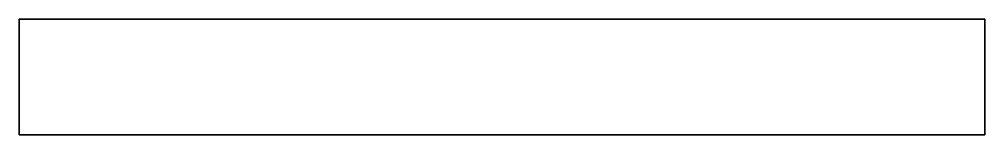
# Model space of a CAD drawing. Header units: metres. Extents: x -12.5 to 12.5, y 0 to 3.
import ezdxf

# ---------------------------------------------------------------- set-up
doc = ezdxf.new("R2010")
doc.units = ezdxf.units.M

msp = doc.modelspace()

# ---------------------------------------------------------------- linework, layer by layer
at = {"layer": 'w5x1'}
for points in [[(-12.5, 3, 2.5), (-12.5, 3, -2.5), (-12.5, 0, -2.5), (-12.5, 0, 2.5)], [(12.5, 3, -2.5), (-12.5, 3, -2.5), (-12.5, 3, 2.5), (12.5, 3, 2.5)], [(12.5, 3, 2.5), (-12.5, 3, 2.5), (-12.5, 0, 2.5), (12.5, 0, 2.5)], [(-12.5, 3, -2.5), (12.5, 3, -2.5), (12.5, 0, -2.5), (-12.5, 0, -2.5)], [(12.5, 3, -2.5), (12.5, 3, 2.5), (12.5, 0, 2.5), (12.5, 0, -2.5)], [(12.5, 0, 2.5), (-12.5, 0, 2.5), (-12.5, 0, -2.5), (12.5, 0, -2.5)]]:
    msp.add_3dface(points, dxfattribs=at)

doc.saveas('drawing.dxf')
